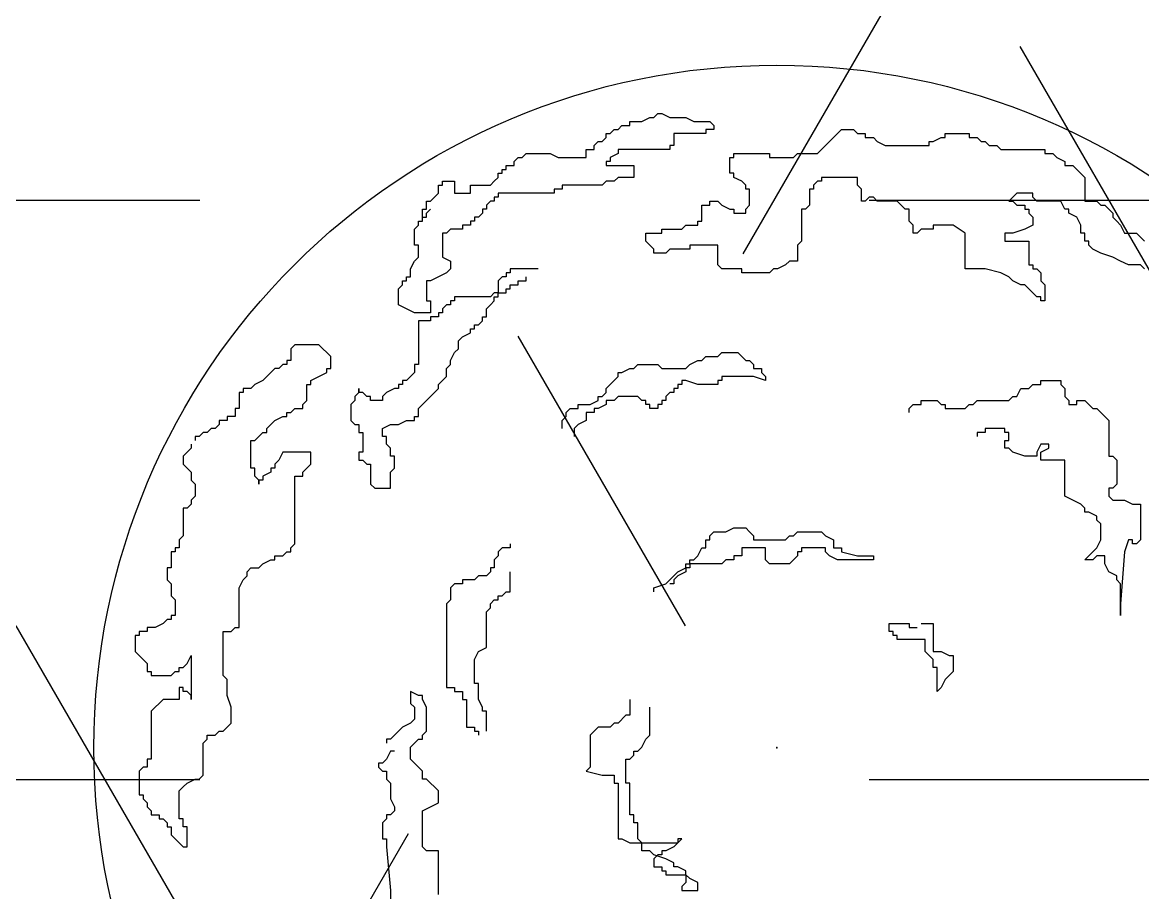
# Model space of a CAD drawing. Extents: x 941299 to 942979, y 2579300 to 2579597.
# Drawn here: x 941870.474 to 941873.131, y 2579409.763 to 2579411.828 of the extents above; entities that cross this region are included whole.
import ezdxf

# ---------------------------------------------------------------- set-up
doc = ezdxf.new("R2010")
doc.units = 0
doc.layers.add('fz', color=7, linetype='CONTINUOUS')
doc.layers.add('绿化工程', color=3, linetype='CONTINUOUS')

# ---------------------------------------------------------------- blocks, each defined once
blk = doc.blocks.new('hg')
at = {"layer": '绿化工程', "color": 3}
for p, q in [((-0.3203, 1.4862), (-0.3013, 1.4957)), ((-0.3013, 1.4957), (-0.2919, 1.4957)), ((-0.2919, 1.4957), (-0.2824, 1.5051)), ((-0.2824, 1.5051), (-0.2729, 1.5051)), ((-0.2729, 1.5051), (-0.254, 1.4957)), ((-0.254, 1.4957), (-0.2162, 1.4957)), ((-0.2162, 1.4957), (-0.1972, 1.4862)), ((-0.3959, 1.4578), (-0.3865, 1.4673)), ((-0.3865, 1.4673), (-0.377, 1.4673)), ((-0.377, 1.4673), (-0.3676, 1.4767)), ((-0.3676, 1.4767), (-0.3486, 1.4767)), ((-0.3486, 1.4767), (-0.3486, 1.4862)), ((-0.3486, 1.4862), (-0.3203, 1.4862)), ((-0.1972, 1.4862), (-0.1594, 1.4862)), ((-0.1499, 1.4673), (-0.1689, 1.4673)), ((-0.1689, 1.4673), (-0.1689, 1.4578)), ((-0.1594, 1.4862), (-0.1499, 1.4767)), ((-0.1499, 1.4767), (-0.1499, 1.4673)), ((0.1434, 1.4578), (0.1529, 1.4673)), ((0.1529, 1.4673), (0.1812, 1.4673)), ((0.1812, 1.4673), (0.1907, 1.4578)), ((-0.4338, 1.4295), (-0.4243, 1.4389)), ((-0.4243, 1.4389), (-0.4149, 1.4389)), ((-0.4149, 1.4389), (-0.4054, 1.4484)), ((-0.4054, 1.4484), (-0.4054, 1.4578)), ((-0.4054, 1.4578), (-0.3959, 1.4578)), ((-0.1689, 1.4578), (-0.2446, 1.4578)), ((-0.2446, 1.4578), (-0.2446, 1.4295)), ((0.115, 1.4295), (0.1245, 1.4389)), ((0.1245, 1.4389), (0.1339, 1.4484)), ((0.1339, 1.4484), (0.1434, 1.4578)), ((0.1907, 1.4578), (0.2096, 1.4578)), ((0.2096, 1.4578), (0.2096, 1.4484)), ((0.2096, 1.4484), (0.2286, 1.4484)), ((0.2286, 1.4484), (0.238, 1.4389)), ((0.238, 1.4389), (0.2569, 1.4295)), ((0.361, 1.4295), (0.361, 1.4389)), ((0.361, 1.4389), (0.3705, 1.4389)), ((0.3705, 1.4389), (0.3894, 1.4484)), ((0.3894, 1.4484), (0.3989, 1.4484)), ((0.3989, 1.4484), (0.3989, 1.4578)), ((0.3989, 1.4578), (0.4557, 1.4578)), ((0.4557, 1.4578), (0.4557, 1.4484)), ((0.4557, 1.4484), (0.4746, 1.4484)), ((0.4746, 1.4484), (0.484, 1.4389)), ((0.484, 1.4389), (0.4935, 1.4389)), ((0.4935, 1.4389), (0.503, 1.4295)), ((-0.6041, 1.4011), (-0.5947, 1.4105)), ((-0.5947, 1.4105), (-0.5379, 1.4105)), ((-0.5379, 1.4105), (-0.519, 1.4011)), ((-0.4527, 1.4011), (-0.4527, 1.42)), ((-0.4527, 1.42), (-0.4338, 1.42)), ((-0.4338, 1.42), (-0.4338, 1.4295)), ((-0.377, 1.4105), (-0.3959, 1.4011)), ((-0.377, 1.42), (-0.377, 1.4105)), ((-0.254, 1.42), (-0.377, 1.42)), ((-0.2446, 1.4295), (-0.254, 1.4295)), ((-0.254, 1.4295), (-0.254, 1.42)), ((-0.1026, 1.4011), (-0.1026, 1.4105)), ((-0.1026, 1.4105), (-0.0175, 1.4105)), ((-0.0175, 1.4105), (-0.0175, 1.4011)), ((0.0393, 1.4011), (0.0488, 1.4105)), ((0.0488, 1.4105), (0.0961, 1.4105)), ((0.0961, 1.4105), (0.1056, 1.42)), ((0.1056, 1.42), (0.115, 1.4295)), ((0.2569, 1.4295), (0.361, 1.4295)), ((0.503, 1.4295), (0.5219, 1.4295)), ((0.5219, 1.4295), (0.5314, 1.42)), ((0.5314, 1.42), (0.6354, 1.42)), ((0.6354, 1.42), (0.6354, 1.4105)), ((0.6354, 1.4105), (0.6544, 1.4105)), ((0.6544, 1.4105), (0.6638, 1.4011)), ((-0.642, 1.3727), (-0.642, 1.3822)), ((-0.642, 1.3822), (-0.623, 1.3822)), ((-0.623, 1.3916), (-0.6136, 1.4011)), ((-0.623, 1.3822), (-0.623, 1.3916)), ((-0.6136, 1.4011), (-0.6041, 1.4011)), ((-0.519, 1.4011), (-0.4527, 1.4011)), ((-0.3959, 1.3916), (-0.4054, 1.3916)), ((-0.4054, 1.3916), (-0.4054, 1.3822)), ((-0.4054, 1.3822), (-0.3392, 1.3822)), ((-0.3959, 1.4011), (-0.3959, 1.3916)), ((-0.3392, 1.3822), (-0.3392, 1.3538)), ((-0.1121, 1.3633), (-0.1121, 1.4011)), ((-0.1121, 1.4011), (-0.1026, 1.4011)), ((-0.0175, 1.4011), (0.0204, 1.4011)), ((0.0015, 1.4011), (0.0393, 1.4011)), ((0.6638, 1.4011), (0.6827, 1.3916)), ((0.6827, 1.3916), (0.6827, 1.3822)), ((0.6827, 1.3822), (0.7017, 1.3822)), ((0.7017, 1.3822), (0.7111, 1.3727)), ((-0.6609, 1.3538), (-0.6609, 1.3633)), ((-0.6609, 1.3633), (-0.6514, 1.3633)), ((-0.6514, 1.3633), (-0.6514, 1.3727)), ((-0.6514, 1.3727), (-0.642, 1.3727)), ((-0.1026, 1.3633), (-0.1121, 1.3633)), ((-0.1026, 1.3538), (-0.1026, 1.3633)), ((0.7111, 1.3727), (0.7301, 1.3538)), ((-0.8028, 1.316), (-0.8028, 1.3349)), ((-0.8028, 1.3349), (-0.7934, 1.3349)), ((-0.7934, 1.3349), (-0.7934, 1.3444)), ((-0.7934, 1.3444), (-0.765, 1.3444)), ((-0.765, 1.3444), (-0.765, 1.316)), ((-0.7271, 1.316), (-0.7271, 1.3349)), ((-0.7271, 1.3349), (-0.6798, 1.3349)), ((-0.6798, 1.3349), (-0.6704, 1.3444)), ((-0.6704, 1.3444), (-0.6609, 1.3538)), ((-0.4149, 1.3349), (-0.5095, 1.3349)), ((-0.5095, 1.3349), (-0.5095, 1.3254)), ((-0.4054, 1.3444), (-0.4149, 1.3349)), ((-0.3865, 1.3444), (-0.4054, 1.3444)), ((-0.377, 1.3538), (-0.3865, 1.3444)), ((-0.3392, 1.3538), (-0.377, 1.3538)), ((-0.0837, 1.3444), (-0.1026, 1.3538)), ((-0.0742, 1.3349), (-0.0837, 1.3444)), ((-0.0742, 1.3254), (-0.0742, 1.3349)), ((0.0961, 1.3444), (0.0866, 1.3349)), ((0.0866, 1.3349), (0.0866, 1.3254)), ((0.1056, 1.3444), (0.0961, 1.3444)), ((0.1907, 1.3538), (0.1056, 1.3538)), ((0.1056, 1.3538), (0.1056, 1.3444)), ((0.1907, 1.3349), (0.1907, 1.3538)), ((0.2002, 1.3254), (0.1907, 1.3349)), ((0.7301, 1.3538), (0.7301, 1.2971)), ((-0.8218, 1.2971), (-0.8028, 1.316)), ((-0.765, 1.316), (-0.7271, 1.316)), ((-0.6609, 1.3065), (-0.6704, 1.3065)), ((-0.6704, 1.3065), (-0.6704, 1.2971)), ((-0.5284, 1.316), (-0.6609, 1.316)), ((-0.6609, 1.316), (-0.6609, 1.3065)), ((-0.5095, 1.3254), (-0.5284, 1.3254)), ((-0.5284, 1.3254), (-0.5284, 1.316)), ((-0.0648, 1.3254), (-0.0742, 1.3254)), ((-0.0648, 1.2876), (-0.0648, 1.3254)), ((0.0866, 1.3254), (0.0772, 1.3254)), ((0.0772, 1.3254), (0.0772, 1.2876)), ((0.2002, 1.2971), (0.2002, 1.3254)), ((0.2191, 1.3065), (0.2096, 1.2971)), ((0.2286, 1.3065), (0.2191, 1.3065)), ((0.238, 1.2971), (0.2286, 1.3065)), ((0.5597, 1.3065), (0.5503, 1.2971)), ((0.5692, 1.316), (0.5597, 1.3065)), ((0.607, 1.316), (0.5692, 1.316)), ((0.607, 1.3065), (0.607, 1.316)), ((0.6165, 1.2971), (0.607, 1.3065)), ((-0.8407, 1.2593), (-0.8407, 1.2782)), ((-0.8407, 1.2782), (-0.8312, 1.2782)), ((-0.8312, 1.2782), (-0.8312, 1.2971)), ((-0.8312, 1.2971), (-0.8218, 1.2971)), ((-0.8312, 1.2687), (-0.8218, 1.2782)), ((-0.6893, 1.2782), (-0.6987, 1.2782)), ((-0.6987, 1.2782), (-0.6987, 1.2687)), ((-0.6798, 1.2971), (-0.6893, 1.2876)), ((-0.6893, 1.2876), (-0.6893, 1.2782)), ((-0.6704, 1.2971), (-0.6798, 1.2971)), ((-0.1783, 1.2498), (-0.1783, 1.2876)), ((-0.1783, 1.2876), (-0.1594, 1.2876)), ((-0.1594, 1.2876), (-0.1594, 1.2971)), ((-0.1594, 1.2971), (-0.1405, 1.2971)), ((-0.1405, 1.2971), (-0.131, 1.2876)), ((-0.131, 1.2876), (-0.1121, 1.2782)), ((-0.1121, 1.2782), (-0.1026, 1.2782)), ((-0.1026, 1.2782), (-0.1026, 1.2687)), ((-0.0742, 1.2782), (-0.0648, 1.2876)), ((-0.0742, 1.2687), (-0.0742, 1.2782)), ((0.0677, 1.2782), (0.0582, 1.2782)), ((0.0582, 1.2782), (0.0582, 1.2025)), ((0.0772, 1.2876), (0.0677, 1.2782)), ((0.2096, 1.2971), (0.2002, 1.2971)), ((0.2853, 1.2971), (0.238, 1.2971)), ((0.2948, 1.2876), (0.2853, 1.2971)), ((0.3043, 1.2782), (0.2948, 1.2876)), ((0.3137, 1.2782), (0.3043, 1.2782)), ((0.3137, 1.2498), (0.3137, 1.2782)), ((0.5503, 1.2971), (0.5597, 1.2971)), ((0.5597, 1.2971), (0.5692, 1.2876)), ((0.5692, 1.2876), (0.5881, 1.2876)), ((0.5881, 1.2876), (0.5881, 1.2782)), ((0.5881, 1.2782), (0.5976, 1.2782)), ((0.5976, 1.2782), (0.5976, 1.2687)), ((0.6733, 1.2971), (0.6165, 1.2971)), ((0.6827, 1.2782), (0.6733, 1.2971)), ((0.6922, 1.2782), (0.6827, 1.2782)), ((0.6922, 1.2687), (0.6922, 1.2782)), ((0.7301, 1.2971), (0.7584, 1.2971)), ((0.7584, 1.2971), (0.7679, 1.2876)), ((0.7679, 1.2876), (0.7774, 1.2876)), ((0.7774, 1.2876), (0.7963, 1.2687)), ((-0.8501, 1.2403), (-0.8501, 1.2498)), ((-0.8501, 1.2498), (-0.8407, 1.2498)), ((-0.8407, 1.2498), (-0.8407, 1.2593)), ((-0.8407, 1.2593), (-0.8312, 1.2593)), ((-0.8312, 1.2593), (-0.8312, 1.2687)), ((-0.7177, 1.2498), (-0.7271, 1.2498)), ((-0.7271, 1.2498), (-0.7271, 1.2403)), ((-0.7082, 1.2593), (-0.7177, 1.2593)), ((-0.7177, 1.2593), (-0.7177, 1.2498)), ((-0.6987, 1.2687), (-0.7082, 1.2593)), ((-0.1878, 1.2403), (-0.1878, 1.2498)), ((-0.1878, 1.2498), (-0.1783, 1.2498)), ((-0.1026, 1.2687), (-0.0742, 1.2687)), ((0.3232, 1.2403), (0.3137, 1.2498)), ((0.5976, 1.2687), (0.607, 1.2593)), ((0.607, 1.2593), (0.607, 1.2403)), ((0.7111, 1.2593), (0.6922, 1.2687)), ((0.7206, 1.2403), (0.7111, 1.2593)), ((0.7963, 1.2687), (0.7963, 1.2593)), ((0.7963, 1.2593), (0.8058, 1.2498)), ((0.8058, 1.2498), (0.8152, 1.2403)), ((-0.8596, 1.2309), (-0.8501, 1.2403)), ((-0.8596, 1.1931), (-0.8596, 1.2309)), ((-0.7744, 1.2309), (-0.7839, 1.2214)), ((-0.7461, 1.2309), (-0.7744, 1.2309)), ((-0.7271, 1.2403), (-0.7461, 1.2403)), ((-0.7461, 1.2403), (-0.7461, 1.2309)), ((-0.2729, 1.2214), (-0.2729, 1.2309)), ((-0.2729, 1.2309), (-0.2256, 1.2309)), ((-0.2256, 1.2309), (-0.2162, 1.2403)), ((-0.2162, 1.2403), (-0.1878, 1.2403)), ((0.3232, 1.2214), (0.3232, 1.2403)), ((0.3421, 1.2309), (0.3326, 1.2214)), ((0.3705, 1.2309), (0.3421, 1.2309)), ((0.4178, 1.2403), (0.3705, 1.2403)), ((0.3705, 1.2403), (0.3705, 1.2309)), ((0.4462, 1.2214), (0.4178, 1.2403)), ((0.5881, 1.2309), (0.5597, 1.2214)), ((0.607, 1.2403), (0.5881, 1.2309)), ((0.7206, 1.2214), (0.7206, 1.2403)), ((0.8152, 1.2403), (0.8247, 1.2214)), ((-0.7839, 1.2214), (-0.7934, 1.2214)), ((-0.7934, 1.2214), (-0.7934, 1.1647)), ((-0.3108, 1.2025), (-0.3108, 1.2214)), ((-0.3108, 1.2214), (-0.2729, 1.2214)), ((-0.2919, 1.1836), (-0.3108, 1.2025)), ((0.0582, 1.2025), (0.0488, 1.1931)), ((0.3326, 1.2214), (0.3232, 1.2214)), ((0.4462, 1.1363), (0.4462, 1.2214)), ((0.5597, 1.2214), (0.5408, 1.2214)), ((0.5408, 1.2214), (0.5408, 1.2025)), ((0.5408, 1.2025), (0.5976, 1.2025)), ((0.5976, 1.2025), (0.5976, 1.1458)), ((0.7301, 1.2214), (0.7206, 1.2214)), ((0.7301, 1.2025), (0.7301, 1.2214)), ((0.7395, 1.2025), (0.7301, 1.2025)), ((0.7395, 1.1931), (0.7395, 1.2025)), ((0.8247, 1.2214), (0.8531, 1.2214)), ((0.8531, 1.2214), (0.872, 1.2025)), ((-0.8501, 1.1931), (-0.8596, 1.1931)), ((-0.8501, 1.1647), (-0.8501, 1.1931)), ((-0.2919, 1.1742), (-0.2919, 1.1836)), ((-0.2635, 1.1742), (-0.2919, 1.1742)), ((-0.254, 1.1836), (-0.2635, 1.1742)), ((-0.2067, 1.1836), (-0.254, 1.1836)), ((-0.1405, 1.1931), (-0.2067, 1.1931)), ((-0.2067, 1.1931), (-0.2067, 1.1836)), ((-0.1405, 1.1458), (-0.1405, 1.1931)), ((0.0488, 1.1931), (0.0488, 1.1552)), ((0.749, 1.1836), (0.7395, 1.1931)), ((0.7679, 1.1742), (0.749, 1.1836)), ((0.7963, 1.1647), (0.7679, 1.1742)), ((-0.8691, 1.1363), (-0.8596, 1.1552)), ((-0.8596, 1.1552), (-0.8501, 1.1647)), ((-0.7934, 1.1647), (-0.7744, 1.1552)), ((-0.7744, 1.1552), (-0.7744, 1.1363)), ((-0.131, 1.1363), (-0.1405, 1.1458)), ((0.0204, 1.1458), (0.0015, 1.1363)), ((0.0299, 1.1552), (0.0204, 1.1458)), ((0.0488, 1.1552), (0.0299, 1.1552)), ((0.5976, 1.1458), (0.607, 1.1458)), ((0.607, 1.1458), (0.607, 1.1363)), ((0.8152, 1.1552), (0.7963, 1.1647)), ((0.8341, 1.1458), (0.8152, 1.1552)), ((0.8625, 1.1458), (0.8341, 1.1458)), ((0.872, 1.1363), (0.8625, 1.1458)), ((-0.8785, 1.108), (-0.8785, 1.1174)), ((-0.8785, 1.1174), (-0.8691, 1.1174)), ((-0.8691, 1.1174), (-0.8691, 1.1363)), ((-0.8028, 1.1174), (-0.8218, 1.108)), ((-0.7839, 1.1269), (-0.8028, 1.1174)), ((-0.7744, 1.1363), (-0.7839, 1.1269)), ((-0.6514, 1.1174), (-0.6609, 1.108)), ((-0.642, 1.1174), (-0.6514, 1.1174)), ((-0.6325, 1.1269), (-0.642, 1.1269)), ((-0.642, 1.1269), (-0.642, 1.1174)), ((-0.5663, 1.1363), (-0.6325, 1.1363)), ((-0.6325, 1.1363), (-0.6325, 1.1269)), ((-0.5947, 1.108), (-0.5947, 1.1174)), ((-0.0837, 1.1363), (-0.131, 1.1363)), ((-0.0837, 1.1269), (-0.0837, 1.1363)), ((-0.0175, 1.1269), (-0.0837, 1.1269)), ((-0.008, 1.1363), (-0.0175, 1.1269)), ((0.0015, 1.1363), (-0.008, 1.1363)), ((0.4935, 1.1363), (0.4462, 1.1363)), ((0.5314, 1.1269), (0.4935, 1.1363)), ((0.5503, 1.1174), (0.5314, 1.1269)), ((0.5597, 1.108), (0.5503, 1.1174)), ((0.607, 1.1363), (0.6165, 1.1363)), ((0.6165, 1.1363), (0.626, 1.1269)), ((0.626, 1.1269), (0.626, 1.108)), ((-0.8974, 1.089), (-0.888, 1.0985)), ((-0.888, 1.0985), (-0.888, 1.108)), ((-0.888, 1.108), (-0.8785, 1.108)), ((-0.8218, 1.108), (-0.8312, 1.108)), ((-0.8312, 1.108), (-0.8312, 1.0607)), ((-0.6609, 1.108), (-0.6609, 1.0796)), ((-0.6325, 1.089), (-0.6325, 1.0985)), ((-0.6325, 1.0985), (-0.6136, 1.0985)), ((-0.6136, 1.0985), (-0.6136, 1.108)), ((-0.6136, 1.108), (-0.5947, 1.108)), ((0.5787, 1.0985), (0.5597, 1.108)), ((0.5881, 1.0985), (0.5787, 1.0985)), ((0.607, 1.0796), (0.5881, 1.0985)), ((0.626, 1.108), (0.6354, 1.0985)), ((0.6354, 1.0985), (0.6354, 1.0607)), ((-0.8974, 1.0512), (-0.8974, 1.089)), ((-0.6798, 1.0701), (-0.765, 1.0701)), ((-0.765, 1.0701), (-0.765, 1.0607)), ((-0.6704, 1.0796), (-0.6798, 1.0701)), ((-0.6609, 1.0796), (-0.6704, 1.0796)), ((-0.6704, 1.0607), (-0.6704, 1.0701)), ((-0.6704, 1.0701), (-0.6609, 1.0701)), ((-0.6609, 1.0701), (-0.6609, 1.0796)), ((-0.6609, 1.0796), (-0.642, 1.0796)), ((-0.642, 1.0796), (-0.642, 1.089)), ((-0.642, 1.089), (-0.6325, 1.089)), ((0.6165, 1.0701), (0.607, 1.0796)), ((0.626, 1.0701), (0.6165, 1.0701)), ((0.626, 1.0607), (0.626, 1.0701)), ((-0.8785, 1.0418), (-0.8974, 1.0512)), ((-0.8596, 1.0323), (-0.8785, 1.0418)), ((-0.8312, 1.0607), (-0.8218, 1.0607)), ((-0.8218, 1.0607), (-0.8218, 1.0323)), ((-0.7839, 1.0512), (-0.7934, 1.0418)), ((-0.7934, 1.0418), (-0.7934, 1.0323)), ((-0.7744, 1.0512), (-0.7839, 1.0512)), ((-0.765, 1.0607), (-0.7744, 1.0607)), ((-0.7744, 1.0607), (-0.7744, 1.0512)), ((-0.6893, 1.0418), (-0.6798, 1.0512)), ((-0.6893, 1.0229), (-0.6893, 1.0418)), ((-0.6798, 1.0512), (-0.6704, 1.0607)), ((0.6354, 1.0607), (0.626, 1.0607)), ((-0.8218, 1.0323), (-0.8596, 1.0323)), ((-0.8218, 1.0134), (-0.8501, 1.0134)), ((-0.8501, 1.0134), (-0.8501, 0.9094)), ((-0.8028, 1.0229), (-0.8218, 1.0229)), ((-0.8218, 1.0229), (-0.8218, 1.0134)), ((-0.7934, 1.0323), (-0.8028, 1.0323)), ((-0.8028, 1.0323), (-0.8028, 1.0229)), ((-0.7082, 1.0039), (-0.6987, 1.0134)), ((-0.6987, 1.0134), (-0.6987, 1.0229)), ((-0.6987, 1.0229), (-0.6893, 1.0229)), ((-0.7461, 0.9756), (-0.7271, 0.985)), ((-0.7271, 0.985), (-0.7271, 0.9945)), ((-0.7271, 0.9945), (-0.7177, 0.9945)), ((-0.7177, 0.9945), (-0.7177, 1.0039)), ((-0.7177, 1.0039), (-0.7082, 1.0039)), ((-1.1435, 0.9567), (-1.1529, 0.9472)), ((-1.0867, 0.9567), (-1.1435, 0.9567)), ((-1.0772, 0.9472), (-1.0867, 0.9567)), ((-0.7555, 0.9661), (-0.7461, 0.9756)), ((-0.7555, 0.9472), (-0.7555, 0.9661)), ((-1.1529, 0.9472), (-1.1529, 0.9188)), ((-1.0678, 0.9378), (-1.0772, 0.9472)), ((-1.0583, 0.9283), (-1.0678, 0.9378)), ((-0.7744, 0.9188), (-0.765, 0.9378)), ((-0.765, 0.9378), (-0.7555, 0.9472)), ((-0.1405, 0.9283), (-0.131, 0.9378)), ((-0.131, 0.9378), (-0.0932, 0.9378)), ((-0.0932, 0.9378), (-0.0837, 0.9283)), ((-1.1719, 0.9094), (-1.1813, 0.8999)), ((-1.1624, 0.9094), (-1.1719, 0.9094)), ((-1.1529, 0.9188), (-1.1624, 0.9188)), ((-1.1624, 0.9188), (-1.1624, 0.9094)), ((-1.0583, 0.8999), (-1.0583, 0.9283)), ((-0.8501, 0.9094), (-0.8596, 0.9094)), ((-0.8596, 0.9094), (-0.8596, 0.8905)), ((-0.7839, 0.8999), (-0.7744, 0.9094)), ((-0.7744, 0.9094), (-0.7744, 0.9188)), ((-0.3392, 0.8999), (-0.3297, 0.9094)), ((-0.3297, 0.9094), (-0.2824, 0.9094)), ((-0.2824, 0.9094), (-0.2729, 0.8999)), ((-0.2162, 0.8999), (-0.2067, 0.9094)), ((-0.2067, 0.9094), (-0.1878, 0.9188)), ((-0.1878, 0.9188), (-0.1783, 0.9188)), ((-0.1783, 0.9188), (-0.1689, 0.9283)), ((-0.1689, 0.9283), (-0.1405, 0.9283)), ((-0.0837, 0.9283), (-0.0742, 0.9188)), ((-0.0742, 0.9188), (-0.0648, 0.9188)), ((-0.0648, 0.9188), (-0.0553, 0.9094)), ((-0.0553, 0.9094), (-0.0553, 0.8999)), ((-1.2097, 0.881), (-1.2192, 0.8716)), ((-1.2002, 0.8905), (-1.2097, 0.881)), ((-1.1908, 0.8999), (-1.2002, 0.8905)), ((-1.1813, 0.8999), (-1.1908, 0.8999)), ((-1.1056, 0.8716), (-1.0867, 0.881)), ((-1.0867, 0.881), (-1.0678, 0.8905)), ((-1.0678, 0.8905), (-1.0678, 0.8999)), ((-1.0678, 0.8999), (-1.0583, 0.8999)), ((-0.8691, 0.881), (-0.8785, 0.8716)), ((-0.8596, 0.8905), (-0.8691, 0.881)), ((-0.7934, 0.8716), (-0.7839, 0.881)), ((-0.7839, 0.881), (-0.7839, 0.8999)), ((-0.3865, 0.8716), (-0.377, 0.881)), ((-0.377, 0.881), (-0.377, 0.8905)), ((-0.377, 0.8905), (-0.3676, 0.8905)), ((-0.3676, 0.8905), (-0.3486, 0.8999)), ((-0.3486, 0.8999), (-0.3392, 0.8999)), ((-0.2729, 0.8999), (-0.2162, 0.8999)), ((-0.0553, 0.881), (-0.131, 0.881)), ((-0.131, 0.881), (-0.131, 0.8716)), ((-0.0553, 0.8999), (-0.0364, 0.8999)), ((-0.0269, 0.8716), (-0.0553, 0.881)), ((-0.0364, 0.8999), (-0.0364, 0.8905)), ((-0.0364, 0.8905), (-0.0269, 0.881)), ((-0.0269, 0.881), (-0.0269, 0.8716)), ((-1.2476, 0.8527), (-1.2665, 0.8527)), ((-1.2665, 0.8527), (-1.2665, 0.8432)), ((-1.2381, 0.8621), (-1.2476, 0.8527)), ((-1.2192, 0.8716), (-1.2381, 0.8621)), ((-1.1151, 0.8243), (-1.1151, 0.8621)), ((-1.1151, 0.8621), (-1.1056, 0.8621)), ((-1.1056, 0.8621), (-1.1056, 0.8716)), ((-0.9921, 0.8432), (-0.9921, 0.8527)), ((-0.9921, 0.8527), (-0.9921, 0.8432)), ((-0.9069, 0.8527), (-0.9258, 0.8432)), ((-0.8974, 0.8527), (-0.9069, 0.8527)), ((-0.888, 0.8621), (-0.8974, 0.8621)), ((-0.8974, 0.8621), (-0.8974, 0.8527)), ((-0.8785, 0.8716), (-0.888, 0.8716)), ((-0.888, 0.8716), (-0.888, 0.8621)), ((-0.8123, 0.8432), (-0.8028, 0.8527)), ((-0.8028, 0.8621), (-0.7934, 0.8716)), ((-0.8028, 0.8527), (-0.8028, 0.8621)), ((-0.4054, 0.8527), (-0.3959, 0.8621)), ((-0.4054, 0.8432), (-0.4054, 0.8527)), ((-0.3959, 0.8621), (-0.3865, 0.8716)), ((-0.2351, 0.8527), (-0.2446, 0.8527)), ((-0.2446, 0.8527), (-0.2446, 0.8432)), ((-0.2256, 0.8621), (-0.2351, 0.8621)), ((-0.2351, 0.8621), (-0.2351, 0.8527)), ((-0.2162, 0.8716), (-0.2256, 0.8716)), ((-0.2256, 0.8716), (-0.2256, 0.8621)), ((-0.1878, 0.8621), (-0.2162, 0.8716)), ((-0.1405, 0.8621), (-0.1878, 0.8621)), ((-0.131, 0.8716), (-0.1405, 0.8716)), ((-0.1405, 0.8716), (-0.1405, 0.8621)), ((0.5692, 0.8337), (0.5787, 0.8527)), ((0.5787, 0.8527), (0.5976, 0.8527)), ((0.5976, 0.8527), (0.607, 0.8621)), ((0.607, 0.8621), (0.626, 0.8621)), ((0.626, 0.8621), (0.626, 0.8716)), ((0.626, 0.8716), (0.6733, 0.8716)), ((0.6733, 0.8716), (0.6733, 0.8621)), ((0.6733, 0.8621), (0.6827, 0.8527)), ((0.6827, 0.8527), (0.6827, 0.8337)), ((-1.2665, 0.8432), (-1.2759, 0.8432)), ((-1.2759, 0.8432), (-1.2759, 0.8054)), ((-1.1245, 0.8148), (-1.1151, 0.8243)), ((-1.0015, 0.8243), (-1.011, 0.8148)), ((-0.9921, 0.8432), (-1.0015, 0.8337)), ((-1.0015, 0.8337), (-1.0015, 0.8243)), ((-0.9826, 0.8432), (-0.9921, 0.8432)), ((-0.9731, 0.8337), (-0.9826, 0.8432)), ((-0.9637, 0.8337), (-0.9731, 0.8337)), ((-0.9637, 0.8243), (-0.9637, 0.8337)), ((-0.9353, 0.8243), (-0.9637, 0.8243)), ((-0.9258, 0.8432), (-0.9353, 0.8337)), ((-0.9353, 0.8337), (-0.9353, 0.8243)), ((-0.8407, 0.8148), (-0.8312, 0.8243)), ((-0.8312, 0.8243), (-0.8123, 0.8432)), ((-0.4433, 0.8148), (-0.4243, 0.8243)), ((-0.4243, 0.8243), (-0.4243, 0.8337)), ((-0.4243, 0.8337), (-0.4149, 0.8337)), ((-0.4149, 0.8337), (-0.4054, 0.8432)), ((-0.3865, 0.8243), (-0.4054, 0.8243)), ((-0.4054, 0.8243), (-0.4054, 0.8148)), ((-0.377, 0.8337), (-0.3865, 0.8243)), ((-0.3297, 0.8337), (-0.377, 0.8337)), ((-0.3203, 0.8243), (-0.3297, 0.8337)), ((-0.3108, 0.8243), (-0.3203, 0.8243)), ((-0.3108, 0.8148), (-0.3108, 0.8243)), ((-0.2635, 0.8243), (-0.2729, 0.8243)), ((-0.2729, 0.8243), (-0.2729, 0.8148)), ((-0.254, 0.8432), (-0.2635, 0.8337)), ((-0.2635, 0.8337), (-0.2635, 0.8243)), ((-0.2446, 0.8432), (-0.254, 0.8432)), ((0.3421, 0.8148), (0.3421, 0.8243)), ((0.3421, 0.8243), (0.38, 0.8243)), ((0.38, 0.8243), (0.3894, 0.8148)), ((0.4651, 0.8148), (0.4746, 0.8243)), ((0.4746, 0.8243), (0.5503, 0.8243)), ((0.5503, 0.8243), (0.5597, 0.8337)), ((0.5597, 0.8337), (0.5692, 0.8337)), ((0.6827, 0.8337), (0.6922, 0.8243)), ((0.6922, 0.8243), (0.6922, 0.8148)), ((0.7111, 0.8148), (0.7111, 0.8243)), ((0.7111, 0.8243), (0.7301, 0.8243)), ((0.7301, 0.8243), (0.7395, 0.8148)), ((-1.2759, 0.8054), (-1.2854, 0.8054)), ((-1.2854, 0.8054), (-1.2854, 0.7865)), ((-1.1529, 0.7959), (-1.1435, 0.8054)), ((-1.1435, 0.8054), (-1.1245, 0.8054)), ((-1.1245, 0.8054), (-1.1245, 0.8148)), ((-1.011, 0.8148), (-1.011, 0.777)), ((-0.8501, 0.8054), (-0.8407, 0.8148)), ((-0.8501, 0.7865), (-0.8501, 0.8054)), ((-0.5, 0.7959), (-0.4906, 0.8054)), ((-0.4906, 0.8054), (-0.4716, 0.8054)), ((-0.4716, 0.8054), (-0.4716, 0.8148)), ((-0.4716, 0.8148), (-0.4433, 0.8148)), ((-0.4243, 0.8054), (-0.4338, 0.8054)), ((-0.4338, 0.8054), (-0.4338, 0.7959)), ((-0.4054, 0.8148), (-0.4243, 0.8054)), ((-0.3013, 0.8148), (-0.3108, 0.8148)), ((-0.3013, 0.8054), (-0.3013, 0.8148)), ((-0.2824, 0.8054), (-0.3013, 0.8054)), ((-0.2729, 0.8148), (-0.2824, 0.8148)), ((-0.2824, 0.8148), (-0.2824, 0.8054)), ((0.3137, 0.8054), (0.3232, 0.8148)), ((0.3137, 0.7959), (0.3137, 0.8054)), ((0.3232, 0.8148), (0.3421, 0.8148)), ((0.3894, 0.8148), (0.3989, 0.8148)), ((0.3989, 0.8148), (0.3989, 0.8054)), ((0.3989, 0.8054), (0.4462, 0.8054)), ((0.4462, 0.8054), (0.4557, 0.8148)), ((0.4557, 0.8148), (0.4651, 0.8148)), ((0.6922, 0.8148), (0.7111, 0.8148)), ((0.7395, 0.8148), (0.749, 0.8054)), ((0.749, 0.8054), (0.7584, 0.8054)), ((0.7584, 0.8054), (0.7679, 0.7959)), ((-1.3043, 0.777), (-1.3233, 0.777)), ((-1.3233, 0.777), (-1.3233, 0.7675)), ((-1.2854, 0.7865), (-1.3043, 0.7865)), ((-1.3043, 0.7865), (-1.3043, 0.777)), ((-1.2002, 0.7675), (-1.1908, 0.777)), ((-1.1908, 0.777), (-1.1719, 0.7865)), ((-1.1719, 0.7865), (-1.1624, 0.7865)), ((-1.1624, 0.7865), (-1.1624, 0.7959)), ((-1.1624, 0.7959), (-1.1529, 0.7959)), ((-1.011, 0.777), (-1.0015, 0.7675)), ((-0.8974, 0.7675), (-0.8785, 0.777)), ((-0.8785, 0.777), (-0.8596, 0.777)), ((-0.8596, 0.777), (-0.8596, 0.7865)), ((-0.8596, 0.7865), (-0.8501, 0.7865)), ((-0.5095, 0.777), (-0.5, 0.7865)), ((-0.5095, 0.7581), (-0.5095, 0.777)), ((-0.5, 0.7865), (-0.5, 0.7959)), ((-0.4527, 0.777), (-0.4716, 0.7675)), ((-0.4338, 0.7959), (-0.4527, 0.7959)), ((-0.4527, 0.7959), (-0.4527, 0.777)), ((0.7679, 0.7959), (0.7774, 0.7865)), ((0.7774, 0.7865), (0.7868, 0.777)), ((0.7868, 0.777), (0.7868, 0.6919)), ((-1.3611, 0.7486), (-1.3706, 0.7392)), ((-1.3516, 0.7486), (-1.3611, 0.7486)), ((-1.3422, 0.7581), (-1.3516, 0.7486)), ((-1.3327, 0.7581), (-1.3422, 0.7581)), ((-1.3233, 0.7675), (-1.3327, 0.7581)), ((-1.2286, 0.7392), (-1.2192, 0.7486)), ((-1.2192, 0.7486), (-1.2097, 0.7486)), ((-1.2097, 0.7581), (-1.2002, 0.7675)), ((-1.2097, 0.7486), (-1.2097, 0.7581)), ((-1.0015, 0.7675), (-0.9921, 0.7675)), ((-0.9921, 0.7675), (-0.9921, 0.7486)), ((-0.9921, 0.7486), (-0.9826, 0.7486)), ((-0.9826, 0.7486), (-0.9826, 0.7014)), ((-0.9353, 0.7581), (-0.9164, 0.7675)), ((-0.9353, 0.7392), (-0.9353, 0.7581)), ((-0.9164, 0.7675), (-0.8974, 0.7675)), ((-0.4716, 0.7675), (-0.4811, 0.7581)), ((-0.4811, 0.7581), (-0.4811, 0.7392)), ((0.4935, 0.7486), (0.4746, 0.7486)), ((0.4746, 0.7486), (0.4746, 0.7392)), ((0.5408, 0.7581), (0.4935, 0.7581)), ((0.4935, 0.7581), (0.4935, 0.7486)), ((0.5408, 0.7486), (0.5408, 0.7581)), ((0.5503, 0.7486), (0.5408, 0.7486)), ((0.5503, 0.7297), (0.5503, 0.7486)), ((-1.3895, 0.7203), (-1.3895, 0.7108)), ((-1.3706, 0.7392), (-1.38, 0.7392)), ((-1.38, 0.7392), (-1.38, 0.7297)), ((-1.2476, 0.6635), (-1.2476, 0.7297)), ((-1.2476, 0.7297), (-1.2381, 0.7297)), ((-1.2381, 0.7297), (-1.2286, 0.7392)), ((-0.9258, 0.7392), (-0.9353, 0.7392)), ((-0.9258, 0.7203), (-0.9258, 0.7392)), ((-0.9164, 0.7108), (-0.9258, 0.7203)), ((0.5408, 0.7108), (0.5408, 0.7297)), ((0.5408, 0.7297), (0.5503, 0.7297)), ((0.626, 0.7203), (0.6165, 0.7014)), ((0.6449, 0.7203), (0.626, 0.7203)), ((0.6449, 0.7108), (0.6449, 0.7203)), ((-1.3989, 0.7014), (-1.4084, 0.6919)), ((-1.4084, 0.6919), (-1.4084, 0.673)), ((-1.3895, 0.7108), (-1.3989, 0.7014)), ((-1.1719, 0.7014), (-1.1813, 0.6824)), ((-1.1056, 0.7014), (-1.1719, 0.7014)), ((-1.1056, 0.673), (-1.1056, 0.7014)), ((-0.9826, 0.7014), (-0.9921, 0.7014)), ((-0.9921, 0.7014), (-0.9921, 0.6824)), ((-0.9164, 0.6919), (-0.9164, 0.7108)), ((-0.9069, 0.6919), (-0.9164, 0.6919)), ((-0.9069, 0.6635), (-0.9069, 0.6919)), ((0.5503, 0.7108), (0.5408, 0.7108)), ((0.5597, 0.7014), (0.5503, 0.7108)), ((0.5881, 0.6919), (0.5597, 0.7014)), ((0.6165, 0.6919), (0.5881, 0.6919)), ((0.6165, 0.7014), (0.6165, 0.6919)), ((0.626, 0.7014), (0.6449, 0.7108)), ((0.626, 0.6824), (0.626, 0.7014)), ((0.7868, 0.6919), (0.7963, 0.6919)), ((0.7963, 0.6919), (0.8058, 0.6824)), ((-1.4084, 0.673), (-1.3989, 0.6635)), ((-1.1813, 0.6824), (-1.1908, 0.673)), ((-1.1908, 0.673), (-1.1908, 0.6635)), ((-1.1245, 0.6541), (-1.1056, 0.673)), ((-0.9921, 0.6824), (-0.9826, 0.6824)), ((-0.9826, 0.6824), (-0.9731, 0.673)), ((-0.9731, 0.673), (-0.9637, 0.673)), ((-0.9637, 0.673), (-0.9637, 0.6257)), ((0.6827, 0.6824), (0.626, 0.6824)), ((0.6827, 0.5973), (0.6827, 0.6824)), ((0.8058, 0.6824), (0.8058, 0.6257)), ((-1.3989, 0.6635), (-1.3895, 0.6541)), ((-1.3895, 0.6541), (-1.3895, 0.6352)), ((-1.2381, 0.6635), (-1.2476, 0.6635)), ((-1.2381, 0.6446), (-1.2381, 0.6635)), ((-1.2286, 0.6352), (-1.2381, 0.6446)), ((-1.2002, 0.6541), (-1.2192, 0.6446)), ((-1.2192, 0.6446), (-1.2192, 0.6352)), ((-1.1908, 0.6635), (-1.2002, 0.6635)), ((-1.2002, 0.6635), (-1.2002, 0.6541)), ((-1.1435, 0.4839), (-1.1435, 0.6446)), ((-1.1435, 0.6446), (-1.1245, 0.6446)), ((-1.1245, 0.6446), (-1.1245, 0.6541)), ((-0.9164, 0.6541), (-0.9069, 0.6635)), ((-0.9164, 0.6163), (-0.9164, 0.6541)), ((-1.3895, 0.6352), (-1.38, 0.6257)), ((-1.38, 0.6257), (-1.38, 0.5973)), ((-1.2192, 0.6352), (-1.2286, 0.6352)), ((-1.2286, 0.6352), (-1.2286, 0.6257)), ((-1.2286, 0.6257), (-1.2286, 0.6352)), ((-0.9637, 0.6257), (-0.9542, 0.6163)), ((-0.9542, 0.6163), (-0.9164, 0.6163)), ((0.7963, 0.6163), (0.7868, 0.6163)), ((0.7868, 0.6163), (0.7868, 0.5973)), ((0.8058, 0.6257), (0.7963, 0.6163)), ((-1.38, 0.5973), (-1.3895, 0.5879)), ((-1.3895, 0.5879), (-1.3895, 0.5784)), ((0.7017, 0.5879), (0.6827, 0.5973)), ((0.7206, 0.5784), (0.7017, 0.5879)), ((0.7868, 0.5973), (0.7963, 0.5879)), ((0.7963, 0.5879), (0.8247, 0.5879)), ((0.8247, 0.5879), (0.8436, 0.5784)), ((-1.3989, 0.569), (-1.4084, 0.569)), ((-1.4084, 0.569), (-1.4084, 0.5028)), ((-1.3895, 0.5784), (-1.3989, 0.569)), ((0.7301, 0.569), (0.7206, 0.5784)), ((0.7301, 0.5595), (0.7301, 0.569)), ((0.7395, 0.5595), (0.7301, 0.5595)), ((0.7584, 0.5501), (0.7395, 0.5595)), ((0.8436, 0.5784), (0.8625, 0.5784)), ((0.8625, 0.5784), (0.8625, 0.4933)), ((0.7584, 0.5406), (0.7584, 0.5501)), ((0.7679, 0.5312), (0.7584, 0.5406)), ((-0.1594, 0.5028), (-0.1499, 0.5122)), ((-0.1499, 0.5122), (-0.1215, 0.5122)), ((-0.1215, 0.5122), (-0.1026, 0.5217)), ((-0.1026, 0.5217), (-0.0742, 0.5217)), ((-0.0742, 0.5217), (-0.0648, 0.5122)), ((-0.0648, 0.5122), (-0.0553, 0.5028)), ((0.0393, 0.5028), (0.0488, 0.5122)), ((0.0488, 0.5122), (0.1056, 0.5122)), ((0.1056, 0.5122), (0.115, 0.5028)), ((0.7679, 0.4933), (0.7679, 0.5312)), ((-1.4084, 0.5028), (-1.4179, 0.4933)), ((-1.4179, 0.4933), (-1.4179, 0.4744)), ((-1.1529, 0.4744), (-1.1435, 0.4839)), ((-0.6325, 0.4839), (-0.6325, 0.4744)), ((-0.1689, 0.4744), (-0.1689, 0.4933)), ((-0.1689, 0.4933), (-0.1594, 0.4933)), ((-0.1594, 0.4933), (-0.1594, 0.5028)), ((-0.0553, 0.5028), (-0.0553, 0.4933)), ((-0.0553, 0.4933), (0.0204, 0.4933)), ((0.0204, 0.4933), (0.0299, 0.5028)), ((0.0299, 0.5028), (0.0393, 0.5028)), ((0.115, 0.5028), (0.1339, 0.4933)), ((0.1339, 0.4933), (0.1339, 0.4744)), ((0.7584, 0.4744), (0.7679, 0.4933)), ((0.8341, 0.4933), (0.8247, 0.465)), ((0.8436, 0.4933), (0.8341, 0.4933)), ((0.8436, 0.4839), (0.8436, 0.4933)), ((0.8531, 0.4839), (0.8436, 0.4839)), ((0.8625, 0.4933), (0.8531, 0.4839)), ((-1.4273, 0.465), (-1.4368, 0.465)), ((-1.4368, 0.465), (-1.4368, 0.4271)), ((-1.4179, 0.4744), (-1.4273, 0.4744)), ((-1.4273, 0.4744), (-1.4273, 0.465)), ((-1.1908, 0.446), (-1.1908, 0.4555)), ((-1.1908, 0.4555), (-1.1719, 0.4555)), ((-1.1719, 0.4555), (-1.1624, 0.465)), ((-1.1624, 0.465), (-1.1529, 0.465)), ((-1.1529, 0.465), (-1.1529, 0.4744)), ((-0.6609, 0.4555), (-0.6704, 0.446)), ((-0.6514, 0.4744), (-0.6609, 0.465)), ((-0.6609, 0.465), (-0.6609, 0.4555)), ((-0.6325, 0.4744), (-0.6514, 0.4744)), ((-0.1972, 0.446), (-0.1878, 0.4555)), ((-0.1878, 0.4555), (-0.1783, 0.4744)), ((-0.1783, 0.4744), (-0.1689, 0.4744)), ((-0.0837, 0.4555), (-0.1026, 0.4555)), ((-0.1026, 0.4555), (-0.1026, 0.446)), ((-0.0269, 0.4744), (-0.0837, 0.4744)), ((-0.0837, 0.4744), (-0.0837, 0.4555)), ((-0.0269, 0.446), (-0.0269, 0.4744)), ((0.0488, 0.4555), (0.0393, 0.446)), ((0.0582, 0.465), (0.0488, 0.465)), ((0.0488, 0.465), (0.0488, 0.4555)), ((0.115, 0.4744), (0.0582, 0.4744)), ((0.0582, 0.4744), (0.0582, 0.465)), ((0.115, 0.465), (0.115, 0.4744)), ((0.1245, 0.4555), (0.115, 0.465)), ((0.1434, 0.446), (0.1245, 0.4555)), ((0.1339, 0.4744), (0.1529, 0.4744)), ((0.1529, 0.4744), (0.1529, 0.465)), ((0.1529, 0.465), (0.1907, 0.4555)), ((0.1907, 0.4555), (0.2286, 0.4555)), ((0.2286, 0.4555), (0.2286, 0.446)), ((0.7301, 0.446), (0.7395, 0.4555)), ((0.7395, 0.4555), (0.749, 0.465)), ((0.749, 0.465), (0.7584, 0.4744)), ((0.7584, 0.4555), (0.749, 0.446)), ((0.7774, 0.4555), (0.7584, 0.4555)), ((0.7774, 0.4366), (0.7774, 0.4555)), ((0.8247, 0.465), (0.8152, 0.342)), ((-1.4368, 0.4271), (-1.4463, 0.4271)), ((-1.4463, 0.4271), (-1.4463, 0.3988)), ((-1.257, 0.4177), (-1.2476, 0.4271)), ((-1.2476, 0.4271), (-1.2286, 0.4271)), ((-1.2286, 0.4271), (-1.2192, 0.4366)), ((-1.2192, 0.4366), (-1.2002, 0.446)), ((-1.2002, 0.446), (-1.1908, 0.446)), ((-0.6704, 0.4271), (-0.6798, 0.4271)), ((-0.6798, 0.4271), (-0.6798, 0.4177)), ((-0.6704, 0.446), (-0.6704, 0.4271)), ((-0.2351, 0.4177), (-0.2162, 0.4271)), ((-0.2162, 0.4271), (-0.2162, 0.4366)), ((-0.2162, 0.4366), (-0.2067, 0.4366)), ((-0.2067, 0.4271), (-0.2162, 0.4271)), ((-0.2162, 0.4271), (-0.2162, 0.4177)), ((-0.2067, 0.4366), (-0.2067, 0.446)), ((-0.2067, 0.446), (-0.1972, 0.446)), ((-0.131, 0.4366), (-0.2067, 0.4366)), ((-0.2067, 0.4366), (-0.2067, 0.4271)), ((-0.1215, 0.446), (-0.131, 0.4366)), ((-0.1026, 0.446), (-0.1215, 0.446)), ((-0.0175, 0.4366), (-0.0269, 0.446)), ((0.0299, 0.4366), (-0.0175, 0.4366)), ((0.0393, 0.446), (0.0299, 0.4366)), ((0.2286, 0.446), (0.1434, 0.446)), ((0.749, 0.446), (0.7301, 0.446)), ((0.7868, 0.4177), (0.7774, 0.4366)), ((-1.4463, 0.3988), (-1.4368, 0.3893)), ((-1.2759, 0.3799), (-1.2665, 0.3988)), ((-1.2665, 0.3988), (-1.257, 0.4082)), ((-1.257, 0.4082), (-1.257, 0.4177)), ((-0.7177, 0.3988), (-0.7461, 0.3988)), ((-0.7461, 0.3988), (-0.7461, 0.3893)), ((-0.7082, 0.4082), (-0.7177, 0.3988)), ((-0.6893, 0.4082), (-0.7082, 0.4082)), ((-0.6798, 0.4177), (-0.6893, 0.4082)), ((-0.6325, 0.3704), (-0.6325, 0.4177)), ((-0.2635, 0.3893), (-0.2351, 0.4177)), ((-0.2351, 0.4082), (-0.2446, 0.3988)), ((-0.2446, 0.3988), (-0.2446, 0.3893)), ((-0.2162, 0.4177), (-0.2351, 0.4082)), ((0.8058, 0.4082), (0.7868, 0.4177)), ((0.8058, 0.3988), (0.8058, 0.4082)), ((0.8152, 0.3893), (0.8058, 0.3988)), ((-1.4368, 0.3893), (-1.4368, 0.3609)), ((-1.2759, 0.2853), (-1.2759, 0.3799)), ((-0.765, 0.3893), (-0.7744, 0.3799)), ((-0.7744, 0.3799), (-0.7744, 0.3515)), ((-0.7461, 0.3893), (-0.765, 0.3893)), ((-0.2919, 0.3799), (-0.2635, 0.3893)), ((-0.2919, 0.3704), (-0.2919, 0.3799)), ((-0.2446, 0.3893), (-0.254, 0.3893)), ((0.8152, 0.3137), (0.8152, 0.3893)), ((-1.4368, 0.3609), (-1.4273, 0.3515)), ((-1.4273, 0.3515), (-1.4273, 0.3137)), ((-0.7744, 0.3515), (-0.7839, 0.342)), ((-0.6798, 0.342), (-0.6704, 0.3515)), ((-0.6704, 0.3515), (-0.6609, 0.3515)), ((-0.6609, 0.3515), (-0.6609, 0.3609)), ((-0.6609, 0.3609), (-0.6514, 0.3609)), ((-0.6514, 0.3609), (-0.642, 0.3704)), ((-0.642, 0.3704), (-0.6325, 0.3704)), ((-0.7839, 0.342), (-0.7839, 0.1435)), ((-0.6893, 0.3231), (-0.6798, 0.3326)), ((-0.6893, 0.238), (-0.6893, 0.3231)), ((-0.6798, 0.3326), (-0.6798, 0.342)), ((0.8152, 0.342), (0.8152, 0.3137)), ((-1.4557, 0.2948), (-1.4746, 0.2853)), ((-1.4463, 0.3042), (-1.4557, 0.2948)), ((-1.4368, 0.3042), (-1.4463, 0.3042)), ((-1.4273, 0.3137), (-1.4368, 0.3137)), ((-1.4368, 0.3137), (-1.4368, 0.3042)), ((0.2664, 0.2758), (0.2664, 0.2948)), ((0.2664, 0.2948), (0.3137, 0.2948)), ((0.3137, 0.2948), (0.3137, 0.2853)), ((0.3421, 0.2948), (0.3705, 0.2948)), ((0.3705, 0.2948), (0.3705, 0.2286)), ((-1.5125, 0.2664), (-1.522, 0.2664)), ((-1.522, 0.2664), (-1.522, 0.2286)), ((-1.4936, 0.2758), (-1.5125, 0.2758)), ((-1.5125, 0.2758), (-1.5125, 0.2664)), ((-1.4746, 0.2853), (-1.4936, 0.2853)), ((-1.4936, 0.2853), (-1.4936, 0.2758)), ((-1.3138, 0.1718), (-1.3138, 0.2758)), ((-1.3138, 0.2758), (-1.2949, 0.2758)), ((-1.2949, 0.2758), (-1.2854, 0.2853)), ((-1.2854, 0.2853), (-1.2759, 0.2853)), ((0.2759, 0.2758), (0.2664, 0.2758)), ((0.2759, 0.2664), (0.2759, 0.2758)), ((0.2853, 0.2664), (0.2759, 0.2664)), ((0.2853, 0.2569), (0.2853, 0.2664)), ((0.3137, 0.2853), (0.3326, 0.2853)), ((0.3516, 0.2569), (0.2853, 0.2569)), ((0.3516, 0.2286), (0.3516, 0.2569)), ((-1.522, 0.2286), (-1.503, 0.2097)), ((-1.3989, 0.2002), (-1.3895, 0.2191)), ((-1.3895, 0.2191), (-1.3895, 0.1151)), ((-0.7177, 0.2097), (-0.7082, 0.2286)), ((-0.7082, 0.2286), (-0.6893, 0.238)), ((0.3705, 0.2097), (0.3516, 0.2286)), ((0.3705, 0.2286), (0.3894, 0.2286)), ((0.3894, 0.2286), (0.4083, 0.2191)), ((0.4083, 0.2191), (0.4178, 0.2191)), ((0.4178, 0.2191), (0.4178, 0.1813)), ((-1.503, 0.2097), (-1.4936, 0.2002)), ((-1.4936, 0.2002), (-1.4936, 0.1813)), ((-1.4179, 0.1813), (-1.4179, 0.1907)), ((-1.4179, 0.1907), (-1.4084, 0.1907)), ((-1.4084, 0.1907), (-1.3989, 0.2002)), ((-0.7177, 0.1529), (-0.7177, 0.2097)), ((0.3705, 0.1907), (0.3705, 0.2097)), ((0.38, 0.1907), (0.3705, 0.1907)), ((0.38, 0.134), (0.38, 0.1907)), ((-1.4936, 0.1813), (-1.4841, 0.1813)), ((-1.4841, 0.1813), (-1.4841, 0.1718)), ((-1.4841, 0.1718), (-1.4368, 0.1718)), ((-1.4368, 0.1718), (-1.4273, 0.1813)), ((-1.4273, 0.1813), (-1.4179, 0.1813)), ((-1.3043, 0.1624), (-1.3138, 0.1718)), ((-1.3043, 0.1245), (-1.3043, 0.1624)), ((0.3989, 0.1624), (0.3894, 0.1435)), ((0.4178, 0.1813), (0.3989, 0.1624)), ((-1.4084, 0.1435), (-1.4179, 0.1435)), ((-1.4179, 0.1435), (-1.4179, 0.1151)), ((-1.4084, 0.134), (-1.4084, 0.1435)), ((-1.3989, 0.134), (-1.4084, 0.134)), ((-1.3895, 0.1245), (-1.3989, 0.134)), ((-0.8501, 0.1245), (-0.8691, 0.134)), ((-0.8691, 0.134), (-0.8691, 0.1056)), ((-0.7839, 0.1435), (-0.765, 0.1435)), ((-0.765, 0.1435), (-0.765, 0.134)), ((-0.765, 0.134), (-0.7461, 0.134)), ((-0.7461, 0.134), (-0.7461, 0.1151)), ((-0.7082, 0.1529), (-0.7177, 0.1529)), ((-0.7082, 0.1151), (-0.7082, 0.1529)), ((0.3894, 0.1435), (0.38, 0.134)), ((-1.4557, 0.1151), (-1.4652, 0.1056)), ((-1.4179, 0.1151), (-1.4557, 0.1151)), ((-1.3895, 0.1151), (-1.3895, 0.1245)), ((-1.2949, 0.0962), (-1.3043, 0.1245)), ((-0.8407, 0.1245), (-0.8501, 0.1245)), ((-0.8407, 0.1151), (-0.8407, 0.1245)), ((-0.8312, 0.0962), (-0.8407, 0.1151)), ((-0.7461, 0.1151), (-0.7366, 0.1151)), ((-0.7366, 0.1151), (-0.7366, 0.0489)), ((-0.6987, 0.0962), (-0.7082, 0.1151)), ((-0.3486, 0.1151), (-0.3486, 0.0773)), ((-1.4746, 0.0962), (-1.4841, 0.0867)), ((-1.4841, 0.0867), (-1.4841, -0.0267)), ((-1.4652, 0.1056), (-1.4746, 0.0962)), ((-1.2949, 0.0584), (-1.2949, 0.0962)), ((-0.8691, 0.1056), (-0.8596, 0.0962)), ((-0.8596, 0.0962), (-0.8596, 0.0678)), ((-0.8312, 0.0394), (-0.8312, 0.0962)), ((-0.6987, 0.0867), (-0.6987, 0.0962)), ((-0.6893, 0.0867), (-0.6987, 0.0867)), ((-0.6893, 0.0394), (-0.6893, 0.0867)), ((-0.3013, 0.03), (-0.3013, 0.0962)), ((-1.3043, 0.0489), (-1.2949, 0.0584)), ((-0.8691, 0.0584), (-0.888, 0.0489)), ((-0.8596, 0.0678), (-0.8691, 0.0584)), ((-0.3865, 0.0584), (-0.3959, 0.0489)), ((-0.377, 0.0584), (-0.3865, 0.0584)), ((-0.3581, 0.0773), (-0.377, 0.0584)), ((-0.3486, 0.0773), (-0.3581, 0.0773)), ((-1.3516, 0.0205), (-1.3516, 0.03)), ((-1.3516, 0.03), (-1.3327, 0.03)), ((-1.3327, 0.03), (-1.3233, 0.0394)), ((-1.3233, 0.0394), (-1.3138, 0.0394)), ((-1.3138, 0.0394), (-1.3043, 0.0489)), ((-0.8974, 0.0394), (-0.9164, 0.0205)), ((-0.888, 0.0489), (-0.8974, 0.0394)), ((-0.8407, 0.03), (-0.8312, 0.0394)), ((-0.8407, 0.0205), (-0.8407, 0.03)), ((-0.7366, 0.0489), (-0.7177, 0.0489)), ((-0.7177, 0.0489), (-0.7177, 0.0394)), ((-0.7177, 0.0394), (-0.7082, 0.0394)), ((-0.7082, 0.0394), (-0.7082, 0.03)), ((-0.4338, 0.0394), (-0.4433, 0.03)), ((-0.4433, 0.03), (-0.4433, -0.0457)), ((-0.4243, 0.0489), (-0.4338, 0.0394)), ((-0.3959, 0.0489), (-0.4243, 0.0489)), ((-0.3108, 0.0205), (-0.3013, 0.03)), ((-1.3611, 0.0111), (-1.3516, 0.0205)), ((-1.3611, -0.0646), (-1.3611, 0.0111)), ((-0.9164, 0.0205), (-0.9258, 0.0205)), ((-0.9258, 0.0205), (-0.9258, 0.0111)), ((-0.8691, 0.0016), (-0.8596, 0.0111)), ((-0.8691, -0.0267), (-0.8691, 0.0016)), ((-0.8596, 0.0111), (-0.8501, 0.0205)), ((-0.8501, 0.0205), (-0.8407, 0.0205)), ((-0.3297, -0.0078), (-0.3203, 0.0016)), ((-0.3203, 0.0016), (-0.3108, 0.0205)), ((-0.9164, -0.0078), (-0.9258, -0.0267)), ((-0.9069, -0.0078), (-0.9164, -0.0078)), ((-0.3486, -0.0267), (-0.3392, -0.0173)), ((-0.3392, -0.0173), (-0.3392, -0.0078)), ((-0.3392, -0.0078), (-0.3297, -0.0078)), ((-1.503, -0.0457), (-1.5125, -0.0551)), ((-1.4936, -0.0457), (-1.503, -0.0457)), ((-1.4841, -0.0267), (-1.4936, -0.0267)), ((-1.4936, -0.0267), (-1.4936, -0.0457)), ((-0.9353, -0.0362), (-0.9448, -0.0362)), ((-0.9448, -0.0362), (-0.9448, -0.0457)), ((-0.9448, -0.0457), (-0.9353, -0.0551)), ((-0.9258, -0.0267), (-0.9353, -0.0362)), ((-0.8596, -0.0362), (-0.8691, -0.0267)), ((-0.8501, -0.0457), (-0.8596, -0.0362)), ((-0.8407, -0.0551), (-0.8501, -0.0457)), ((-0.4433, -0.0457), (-0.4527, -0.0551)), ((-0.3581, -0.0835), (-0.3581, -0.0267)), ((-0.3581, -0.0267), (-0.3486, -0.0267)), ((-1.5125, -0.0551), (-1.5125, -0.1118)), ((-1.3989, -0.0835), (-1.38, -0.074)), ((-1.38, -0.074), (-1.3706, -0.074)), ((-1.3706, -0.074), (-1.3611, -0.0646)), ((-0.9353, -0.0551), (-0.9258, -0.0551)), ((-0.9258, -0.0551), (-0.9258, -0.074)), ((-0.9258, -0.074), (-0.9164, -0.0835)), ((-0.8407, -0.074), (-0.8407, -0.0551)), ((-0.8312, -0.074), (-0.8407, -0.074)), ((-0.8218, -0.0835), (-0.8312, -0.074)), ((-0.4527, -0.0551), (-0.4149, -0.0646)), ((-0.4149, -0.0646), (-0.3865, -0.0646)), ((-0.3865, -0.0646), (-0.3865, -0.0835)), ((-1.4179, -0.1024), (-1.4084, -0.0929)), ((-1.4179, -0.1686), (-1.4179, -0.1024)), ((-1.4084, -0.0929), (-1.3989, -0.0835)), ((-0.9164, -0.0835), (-0.9164, -0.1213)), ((-0.8123, -0.0929), (-0.8218, -0.0835)), ((-0.8028, -0.1024), (-0.8123, -0.0929)), ((-0.8028, -0.1308), (-0.8028, -0.1024)), ((-0.3865, -0.0835), (-0.377, -0.0835)), ((-0.377, -0.0835), (-0.377, -0.2159)), ((-0.3486, -0.0835), (-0.3581, -0.0835)), ((-0.3486, -0.1591), (-0.3486, -0.0835)), ((-1.5125, -0.1118), (-1.503, -0.1118)), ((-1.503, -0.1118), (-1.503, -0.1213)), ((-1.503, -0.1213), (-1.4936, -0.1308)), ((-1.4936, -0.1308), (-1.4936, -0.1402)), ((-0.9164, -0.1213), (-0.9069, -0.1402)), ((-0.8407, -0.1497), (-0.8028, -0.1308)), ((-1.4936, -0.1402), (-1.4841, -0.1497)), ((-1.4841, -0.1497), (-1.4841, -0.1591)), ((-1.4841, -0.1591), (-1.4652, -0.1591)), ((-1.4652, -0.1591), (-1.4652, -0.1686)), ((-0.9164, -0.1591), (-0.9258, -0.1591)), ((-0.9258, -0.1591), (-0.9258, -0.1686)), ((-0.9069, -0.1497), (-0.9164, -0.1591)), ((-0.9069, -0.1402), (-0.9069, -0.1497)), ((-0.8407, -0.2348), (-0.8407, -0.1497)), ((-0.3392, -0.1591), (-0.3486, -0.1591)), ((-0.3392, -0.178), (-0.3392, -0.1591)), ((-1.4652, -0.1686), (-1.4557, -0.1686)), ((-1.4557, -0.1686), (-1.4463, -0.178)), ((-1.4463, -0.178), (-1.4463, -0.1875)), ((-1.4084, -0.1686), (-1.4179, -0.1686)), ((-1.4084, -0.1875), (-1.4084, -0.1686)), ((-0.9258, -0.1686), (-0.9353, -0.178)), ((-0.9353, -0.178), (-0.9353, -0.2159)), ((-0.3297, -0.178), (-0.3392, -0.178)), ((-0.3297, -0.2159), (-0.3297, -0.178)), ((-1.4463, -0.1875), (-1.4368, -0.1875)), ((-1.4368, -0.1875), (-1.4368, -0.2064)), ((-1.4368, -0.2064), (-1.4179, -0.2253)), ((-1.3989, -0.1875), (-1.4084, -0.1875)), ((-1.3989, -0.2348), (-1.3989, -0.1875)), ((-1.4179, -0.2253), (-1.4084, -0.2348)), ((-1.4084, -0.2348), (-1.3989, -0.2348)), ((-0.9353, -0.2159), (-0.9258, -0.2159)), ((-0.9258, -0.2159), (-0.9258, -0.2348)), ((-0.9258, -0.2348), (-0.9164, -0.3388)), ((-0.8312, -0.2442), (-0.8407, -0.2348)), ((-0.377, -0.2159), (-0.3676, -0.2159)), ((-0.3676, -0.2159), (-0.3486, -0.2253)), ((-0.3486, -0.2253), (-0.2351, -0.2253)), ((-0.3203, -0.2253), (-0.3297, -0.2159)), ((-0.3203, -0.2442), (-0.3203, -0.2253)), ((-0.2446, -0.2348), (-0.2635, -0.2442)), ((-0.2351, -0.2253), (-0.2446, -0.2348)), ((-0.2351, -0.2253), (-0.2256, -0.2159)), ((-0.2256, -0.2159), (-0.2351, -0.2159)), ((-0.2351, -0.2159), (-0.2351, -0.2253)), ((-0.8028, -0.2442), (-0.8312, -0.2442)), ((-0.8028, -0.3482), (-0.8028, -0.2442)), ((-0.3013, -0.2442), (-0.3203, -0.2442)), ((-0.2919, -0.2537), (-0.3013, -0.2442)), ((-0.2824, -0.2537), (-0.2919, -0.2631)), ((-0.2635, -0.2631), (-0.2919, -0.2537)), ((-0.2919, -0.2631), (-0.2919, -0.2821)), ((-0.2729, -0.2537), (-0.2824, -0.2537)), ((-0.2635, -0.2442), (-0.2729, -0.2442)), ((-0.2729, -0.2442), (-0.2729, -0.2537)), ((-0.2446, -0.2726), (-0.2635, -0.2631)), ((-0.2919, -0.2821), (-0.2729, -0.2821)), ((-0.2729, -0.2821), (-0.2729, -0.2915)), ((-0.2729, -0.2915), (-0.2635, -0.2915)), ((-0.2635, -0.2915), (-0.2635, -0.301)), ((-0.2446, -0.2821), (-0.2446, -0.2726)), ((-0.2351, -0.2821), (-0.2446, -0.2821)), ((-0.2162, -0.2915), (-0.2351, -0.2821)), ((-0.2162, -0.301), (-0.2162, -0.2915)), ((-0.2635, -0.301), (-0.2162, -0.301)), ((-0.2162, -0.301), (-0.2162, -0.3199)), ((-0.2067, -0.3104), (-0.2162, -0.301)), ((-0.1878, -0.3199), (-0.2067, -0.3104)), ((-0.9164, -0.3388), (-0.9164, -0.3861)), ((-0.2162, -0.3199), (-0.2256, -0.3293)), ((-0.2256, -0.3293), (-0.2256, -0.3388)), ((-0.2256, -0.3388), (-0.1878, -0.3388)), ((-0.1878, -0.3388), (-0.1878, -0.3199))]:
    blk.add_line(p, q, dxfattribs=at)
blk.add_circle((0, 0), 1.62, dxfattribs=at)
for p in [(0, 0.0005), (0, 0)]:
    blk.add_point(p, dxfattribs=at)

msp = doc.modelspace()

# ---------------------------------------------------------------- hatches: boundary and pattern name
at = {"layer": '绿化工程'}
h = msp.add_hatch(dxfattribs=at)
h.set_pattern_fill('HEX', color=9, scale=0.25, style=0)
h.set_pattern_definition([(0, (0, 0), (0, 1.374815), [0.79375, -1.5875]), (120, (0, 0), (-1.1906247155, -0.6874075), [0.79375, -1.5875]), (60, (0.7937, 0), (-1.1906247155, 0.6874075), [0.79375, -1.5875])])
h.paths.add_polyline_path([(941846.7134, 2579411.88137), (941846.7134, 2579409.38137), (941909.2134, 2579409.38137), (941909.2134, 2579411.88137)])

# ---------------------------------------------------------------- block references
at = {"layer": 'fz'}
msp.add_blockref('hg', (941872.26349, 2579410.10646), dxfattribs=at)

doc.saveas('drawing.dxf')
